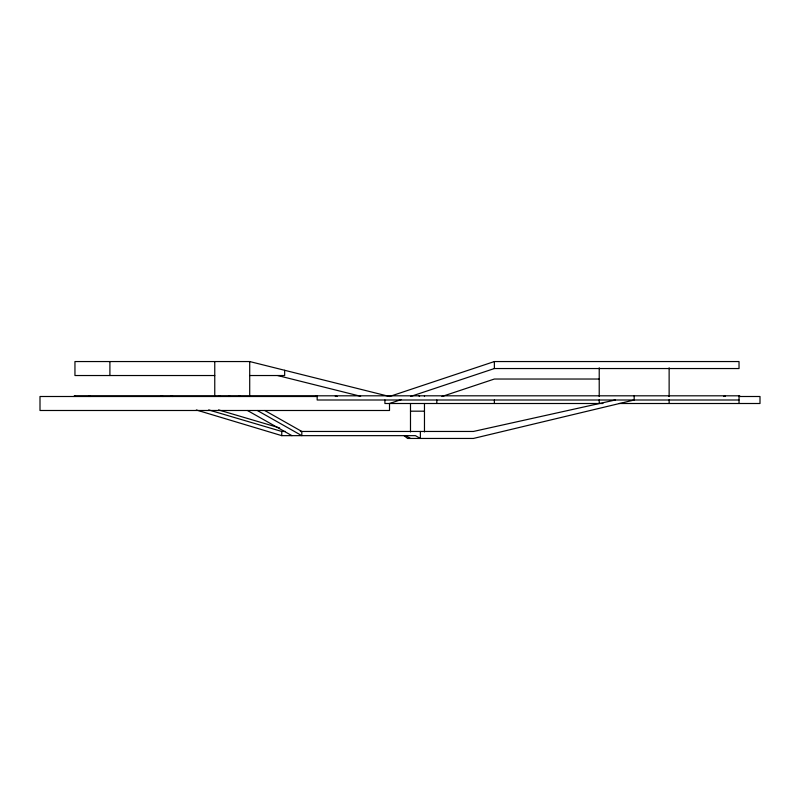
<?xml version="1.0" encoding="UTF-8"?>
<svg xmlns="http://www.w3.org/2000/svg" width="800" height="800" viewBox="0 0 800 800"><rect width="100%" height="100%" fill="white"/><g stroke="black" fill="none" stroke-linecap="round" stroke-linejoin="round"><path stroke-width="1.2" d="M669.03 396.5L669.13 395.81L669.22 396.5M73.57 396.5L74.95 395.81L739.03 395.81L740.43 396.5M723.65 396.5L725.05 395.81L725.05 396.5M315.35 396.5L317.17 395.81L317.17 400L739.03 400M410.72 396.43L494.37 368.54L739.03 368.54L739.03 361.55L494.37 361.55L389.51 396.5L249.71 361.55L74.95 361.55L74.95 375.53L214.76 375.53M401.3 399.57L389.51 403.5L389.51 410.49L40 410.49L40 396.5L317.17 396.5M441.94 396.5L494.37 379.03L599.22 379.03M615.26 400L473.4 431.46L300.32 431.46M249.71 375.53L284.66 375.53L284.66 370.29M739.03 396.5L760 396.5L760 403.5L619.2 403.5M602.97 403.5L384.91 403.5L384.91 400M410.49 411.18L424.47 411.18M208.67 409.92L281.76 431.46L285.51 431.46M196.34 409.99L281.76 435.65L415.43 435.65L420.37 438.45L420.37 431.46M277.67 375.53L360.65 396.28M170.63 395.81L173.03 396.51M218.56 409.92L279.67 427.93M160.74 395.81L163.14 396.51M337.21 396.5L335.39 395.81L335.39 396.5M218.85 395.81L220.25 396.5L220.25 395.81M90.33 396.5L88.93 395.81L88.93 396.5M405.54 435.65L410.49 438.45M238.79 395.81L240.02 396.5L240.02 395.81M264.74 410.49L301.81 431.46L301.81 435.65L257.32 410.49M230.14 396.5L228.9 395.81L228.9 396.5M247.44 410.49L291.92 435.65M404.09 435.65L407.59 438.45L473.4 438.45L634.17 400L634.17 395.81M418.97 395.81L419.55 396.5M739.03 395.81L739.03 403.5M669.13 367.79L669.13 396.5M669.13 399.75L669.13 403.5M599.22 367.79L599.22 396.5M599.22 399.75L599.22 403.5M494.37 361.55L494.37 368.54M494.37 400L494.37 403.5M436.82 400L436.82 403.5M424.47 395.81L424.47 396.5M424.47 403.5L424.47 431.94M410.49 403.5L410.49 431.94M281.76 431.46L281.76 435.65M249.71 361.55L249.71 396.5M214.76 361.55L214.76 396.5M109.9 361.55L109.9 375.53M74.95 395.81L74.95 396.5"/></g></svg>
